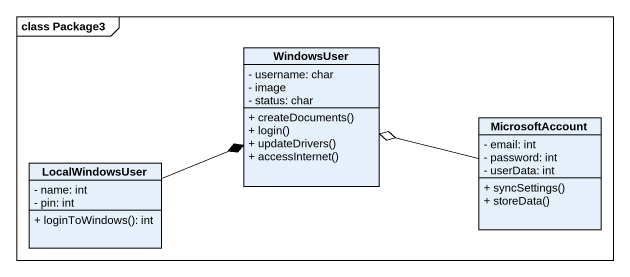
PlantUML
@startuml
mainframe class Package3
hide circle
hide empty members
skinparam classAttributeIconSize 0
class WindowsUser {
  - username: char
  - image
  - status: char
  + createDocuments()
  + login()
  + updateDrivers()
  + accessInternet()
}
class LocalWindowsUser {
  - name: int
  - pin: int
  + loginToWindows(): int
}
class MicrosoftAccount {
  - email: int
  - password: int
  - userData: int
  + syncSettings()
  + storeData()
}
LocalWindowsUser -right-* WindowsUser
MicrosoftAccount -left-o WindowsUser
@enduml
